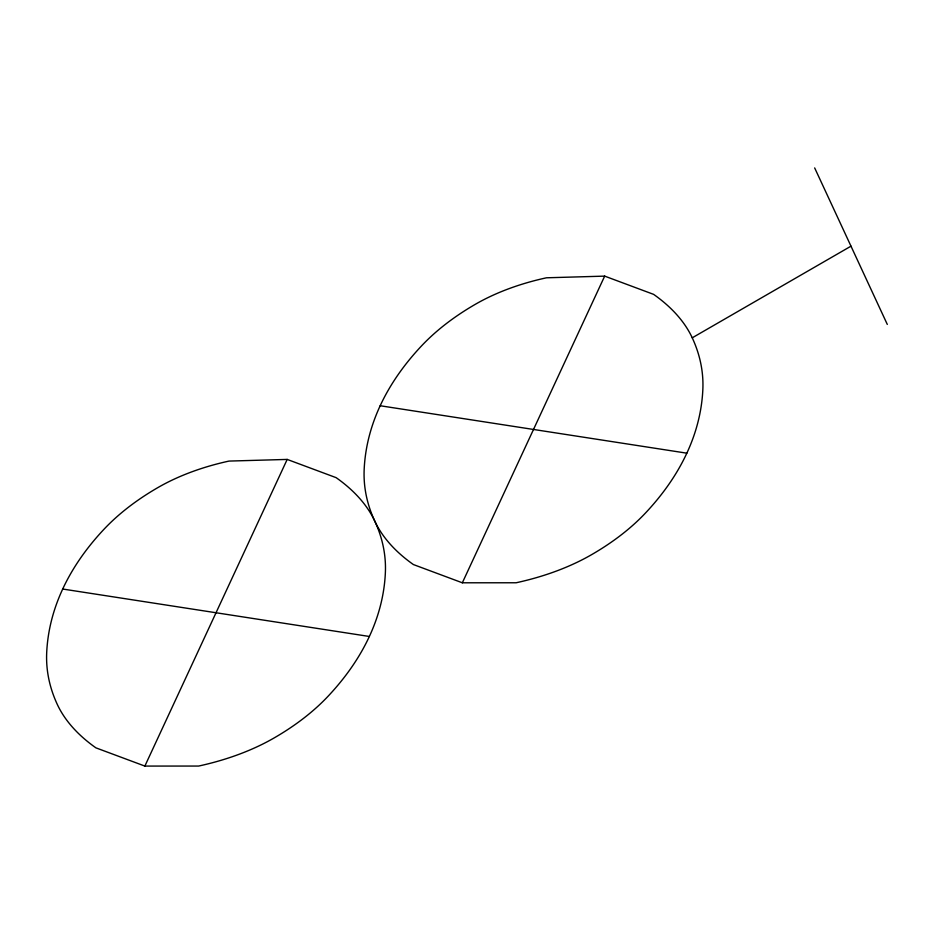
<?xml version="1.0" encoding="UTF-8"?>
<svg xmlns="http://www.w3.org/2000/svg" width="934" height="934" viewBox="0 0 934 934"><rect width="100%" height="100%" fill="white"/><g stroke="black" fill="none" stroke-linecap="round" stroke-linejoin="round"><path stroke-width="1.4" d="M144.863 766.078L287.193 459.423L336.135 477.659A200.612 115.816 0 0 1 374.767 521.102A200.612 115.816 0 0 0 413.4 564.556L462.342 582.793L516.128 582.769A213.01 122.984 0 0 0 591.607 554.656A314.186 181.394 0 0 0 645.686 512.801A474.647 274.036 0 0 0 702.835 389.665A314.186 181.394 0 0 0 692.246 337.816A200.612 115.816 0 0 0 653.613 294.362L604.672 276.125L546.483 277.795A200.612 115.816 0 0 0 475.406 304.262A314.186 181.394 0 0 0 421.327 346.117A474.647 274.036 0 0 0 364.178 469.253A314.186 181.394 0 0 0 374.767 521.102A314.186 181.394 0 0 1 385.357 572.962A474.647 274.036 0 0 1 328.208 696.099A314.186 181.394 0 0 1 274.129 737.942A213.01 122.984 0 0 1 198.65 766.055L144.863 766.078L95.922 747.854A200.612 115.816 0 0 1 57.289 704.399A314.186 181.394 0 0 1 46.7 652.539A474.647 274.036 0 0 1 103.849 529.415A314.186 181.394 0 0 1 157.928 487.56A200.612 115.816 0 0 1 229.005 461.081L287.193 459.423M462.342 582.793L604.672 276.125M692.246 337.816L850.991 246.167M380.173 405.741L686.84 453.177M62.695 589.027L369.362 636.474M814.67 167.922L887.3 324.413"/></g></svg>
